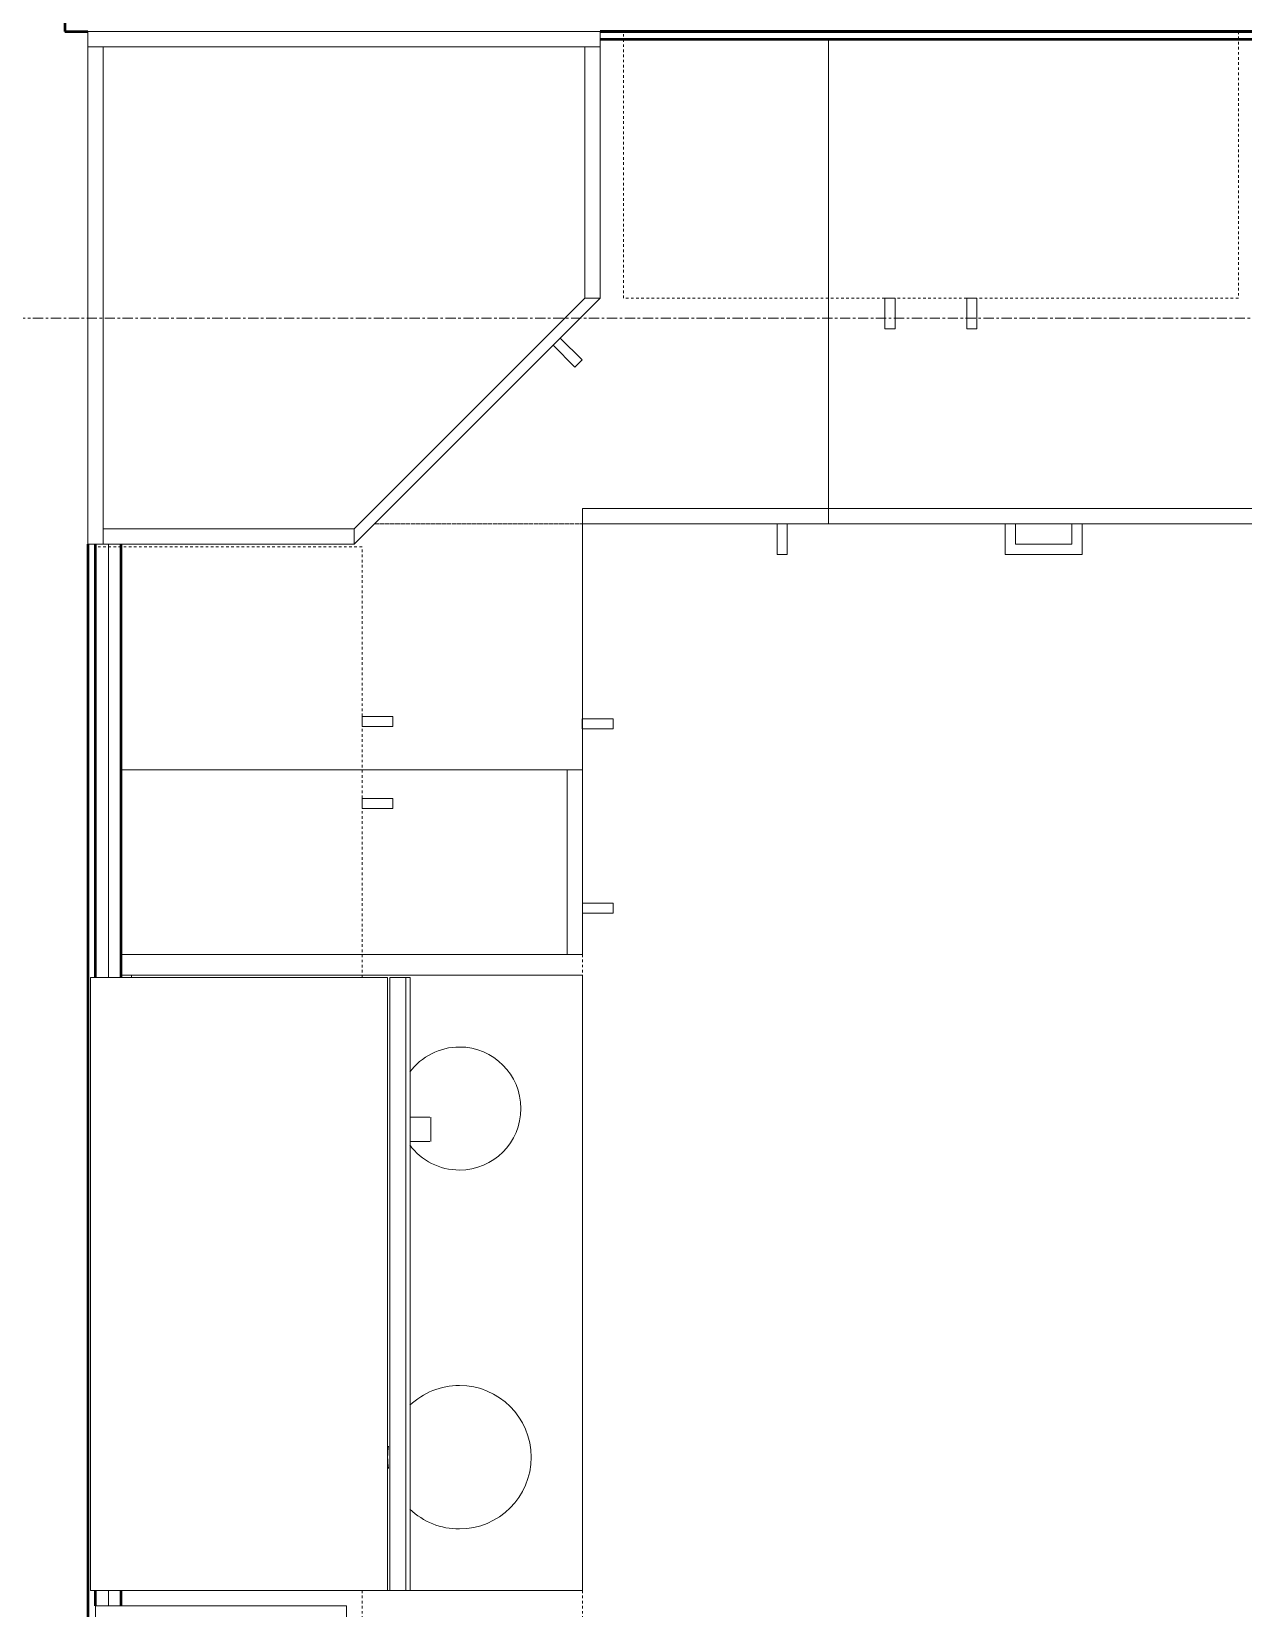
# Model space of a CAD drawing. Header units: inches. Extents: x -4266 to -1814, y 9706 to 12441.
# Drawn here: x -2935.7 to -2876.5, y 10104.3 to 10181.2 of the extents above; entities that cross this region are included whole.
import ezdxf

# ---------------------------------------------------------------- set-up
doc = ezdxf.new("R2010")
doc.units = ezdxf.units.IN
doc.header["$MEASUREMENT"] = 0
doc.linetypes.add('Dash', pattern=[0.25, 0.125, -0.125])
doc.linetypes.add('Grid Line 1_2_', pattern=[0.875, 0.5, -0.125, 0.125, -0.125])
for name, color, linetype, lineweight in [('A-WALL', 113, 'Continuous', 13), ('A-WALL-3', 250, 'Continuous', 50), ('I-WALL-3', 2, 'Continuous', 50), ('Q-CASE', 31, 'Continuous', 9), ('Q-CASE-2', 7, 'Continuous', 9), ('Q-CASE-4', 7, 'Dash', 9), ('Q-CASE-HDLN-1', 7, 'Dash', 9), ('Q-SPCQ-2', 7, 'Continuous', 9), ('S-GRID-1', 1, 'Grid Line 1_2_', 9)]:
    doc.layers.add(name, color=color, linetype=linetype, lineweight=lineweight)

msp = doc.modelspace()

# ---------------------------------------------------------------- linework, layer by layer
at = {"layer": 'A-WALL'}
for p, q in [((-2932.52374, 10135.03379), (-2932.52374, 10156.1644)), ((-2931.89874, 10135.03379), (-2931.89874, 10156.1644)), ((-2932.52374, 10104.4019), (-2932.52374, 10105.1519)), ((-2931.89874, 10104.4019), (-2931.89874, 10105.1519))]:
    msp.add_line(p, q, dxfattribs=at)
at = {"layer": 'A-WALL-3'}
for p, q in [((-2934.02654, 10185.9144), (-2934.02654, 10181.1644)), ((-2934.02654, 10181.1644), (-2932.90295, 10181.1644)), ((-2907.90295, 10181.1644), (-2782.68764, 10181.1644)), ((-2782.68764, 10181.1644), (-2907.90295, 10181.1644)), ((-2907.90295, 10180.7894), (-2782.68764, 10180.7894)), ((-2932.90295, 10156.1644), (-2932.90295, 10092.1519)), ((-2932.52795, 10135.03379), (-2932.52795, 10156.1644)), ((-2932.52795, 10104.4019), (-2932.52795, 10105.1519))]:
    msp.add_line(p, q, dxfattribs=at)
at = {"layer": 'I-WALL-3'}
for p, q in [((-2931.27374, 10135.03379), (-2931.27374, 10156.1644)), ((-2931.27374, 10104.4019), (-2931.27374, 10105.1519))]:
    msp.add_line(p, q, dxfattribs=at)
at = {"layer": 'Q-CASE'}
for p, q in [((-2919.90295, 10156.1644), (-2907.90295, 10168.1644)), ((-2908.65295, 10168.1644), (-2919.90295, 10156.9144)), ((-2907.90295, 10168.1644), (-2908.65295, 10168.1644)), ((-2919.90295, 10156.9144), (-2919.90295, 10156.1644))]:
    msp.add_line(p, q, dxfattribs=at)
at = {"layer": 'Q-CASE-2'}
for p, q in [((-2932.90295, 10181.1644), (-2932.90295, 10180.4144)), ((-2907.90295, 10181.1644), (-2932.90295, 10181.1644)), ((-2907.90295, 10180.4144), (-2907.90295, 10181.1644)), ((-2896.77654, 10157.9144), (-2896.77654, 10180.7894)), ((-2896.77654, 10180.7894), (-2896.77654, 10157.1644)), ((-2932.15295, 10180.4144), (-2932.90295, 10180.4144)), ((-2932.90295, 10180.4144), (-2932.90295, 10156.1644)), ((-2932.90295, 10180.4144), (-2907.90295, 10180.4144)), ((-2932.15295, 10180.4144), (-2932.15295, 10156.9144)), ((-2908.65295, 10180.4144), (-2932.15295, 10180.4144)), ((-2932.15295, 10156.1644), (-2932.15295, 10180.4144)), ((-2908.65295, 10168.1644), (-2908.65295, 10180.4144)), ((-2907.90295, 10180.4144), (-2908.65295, 10180.4144)), ((-2908.65295, 10180.4144), (-2908.65295, 10168.1644)), ((-2907.90295, 10168.1644), (-2907.90295, 10180.4144)), ((-2919.90295, 10156.9144), (-2908.65295, 10168.1644)), ((-2908.65295, 10168.1644), (-2907.90295, 10168.1644)), ((-2894.01499, 10168.1644), (-2893.52654, 10168.1644)), ((-2894.01499, 10168.1644), (-2894.01499, 10166.66514)), ((-2893.52654, 10166.66514), (-2893.52654, 10168.1644)), ((-2890.01499, 10168.1644), (-2889.52654, 10168.1644)), ((-2890.01499, 10168.1644), (-2890.01499, 10166.66514)), ((-2889.52654, 10166.66514), (-2889.52654, 10168.1644)), ((-2908.79553, 10165.15155), (-2909.85566, 10166.21168)), ((-2894.01499, 10166.66514), (-2893.52654, 10166.66514)), ((-2890.01499, 10166.66514), (-2889.52654, 10166.66514)), ((-2910.20104, 10165.8663), (-2909.14091, 10164.80617)), ((-2909.14091, 10164.80617), (-2908.79553, 10165.15155)), ((-2908.77654, 10157.9144), (-2908.77654, 10145.1644)), ((-2896.77654, 10157.9144), (-2908.77654, 10157.9144)), ((-2908.77654, 10157.9144), (-2908.77654, 10157.1644)), ((-2896.77654, 10157.9144), (-2896.77654, 10157.1644)), ((-2875.77654, 10157.9144), (-2896.77654, 10157.9144)), ((-2932.15295, 10156.9144), (-2919.90295, 10156.9144)), ((-2919.90295, 10156.9144), (-2932.15295, 10156.9144)), ((-2932.15295, 10156.9144), (-2932.15295, 10156.1644)), ((-2919.90295, 10156.1644), (-2919.90295, 10156.9144)), ((-2908.77654, 10157.1644), (-2908.77654, 10145.1644)), ((-2896.77654, 10157.1644), (-2908.77654, 10157.1644)), ((-2899.27654, 10157.1644), (-2898.7881, 10157.1644)), ((-2899.27654, 10157.1644), (-2899.27654, 10155.66514)), ((-2898.7881, 10155.66514), (-2898.7881, 10157.1644)), ((-2896.77654, 10157.1644), (-2875.77654, 10157.1644)), ((-2888.15154, 10157.1644), (-2887.65217, 10157.1644)), ((-2888.15154, 10157.1644), (-2888.15154, 10155.6644)), ((-2887.65217, 10156.16377), (-2887.65217, 10157.1644)), ((-2884.40154, 10157.1644), (-2884.90092, 10157.1644)), ((-2884.90092, 10157.1644), (-2884.90092, 10156.16377)), ((-2884.40154, 10155.6644), (-2884.40154, 10157.1644)), ((-2932.90295, 10156.1644), (-2932.15295, 10156.1644)), ((-2932.15295, 10156.1644), (-2919.90295, 10156.1644)), ((-2884.90092, 10156.16377), (-2887.65217, 10156.16377)), ((-2899.27654, 10155.66514), (-2898.7881, 10155.66514)), ((-2888.15154, 10155.6644), (-2884.40154, 10155.6644)), ((-2919.52795, 10147.28379), (-2919.52795, 10147.77223)), ((-2918.02869, 10147.77223), (-2919.52795, 10147.77223)), ((-2918.02869, 10147.28379), (-2918.02869, 10147.77223)), ((-2908.7806, 10147.1644), (-2908.7806, 10147.65284)), ((-2907.28135, 10147.65284), (-2908.7806, 10147.65284)), ((-2907.28135, 10147.1644), (-2907.28135, 10147.65284)), ((-2919.52795, 10147.28379), (-2918.02869, 10147.28379)), ((-2908.7806, 10147.1644), (-2907.28135, 10147.1644)), ((-2908.77654, 10145.1644), (-2931.27374, 10145.1644)), ((-2909.52654, 10145.1644), (-2931.27374, 10145.1644)), ((-2909.52654, 10145.1644), (-2908.77654, 10145.1644)), ((-2909.52654, 10136.1644), (-2909.52654, 10145.1644)), ((-2908.77654, 10145.1644), (-2908.77654, 10136.1644)), ((-2919.52795, 10143.28379), (-2919.52795, 10143.77223)), ((-2918.02869, 10143.77223), (-2919.52795, 10143.77223)), ((-2918.02869, 10143.28379), (-2918.02869, 10143.77223)), ((-2919.52795, 10143.28379), (-2918.02869, 10143.28379)), ((-2908.77654, 10138.17595), (-2908.77654, 10138.6644)), ((-2907.27729, 10138.6644), (-2908.77654, 10138.6644)), ((-2907.27729, 10138.17595), (-2907.27729, 10138.6644)), ((-2908.77654, 10138.17595), (-2907.27729, 10138.17595)), ((-2931.27374, 10136.1644), (-2909.52654, 10136.1644)), ((-2908.77654, 10136.1644), (-2909.52654, 10136.1644)), ((-2932.77654, 10135.03379), (-2918.28835, 10135.03379)), ((-2932.77654, 10135.03379), (-2932.77654, 10105.1519)), ((-2918.28835, 10135.03379), (-2918.28835, 10105.1519)), ((-2918.17024, 10105.1519), (-2918.17024, 10135.03379)), ((-2918.17024, 10135.03379), (-2917.38284, 10135.03379)), ((-2917.38284, 10135.03379), (-2917.1772, 10135.03379)), ((-2917.38284, 10105.1519), (-2917.38284, 10135.03379)), ((-2917.1772, 10105.1519), (-2917.1772, 10135.03379)), ((-2917.14176, 10128.23377), (-2916.22656, 10128.23377)), ((-2916.1774, 10127.04166), (-2916.1774, 10128.23377)), ((-2916.22656, 10127.04166), (-2917.14176, 10127.04166)), ((-2918.28835, 10105.1519), (-2932.77654, 10105.1519)), ((-2917.38284, 10105.1519), (-2918.17024, 10105.1519)), ((-2917.1772, 10105.1519), (-2917.38284, 10105.1519)), ((-2920.27795, 10104.4019), (-2932.52795, 10104.4019)), ((-2932.52795, 10104.4019), (-2932.52795, 10093.9019)), ((-2920.27795, 10099.6519), (-2920.27795, 10104.4019))]:
    msp.add_line(p, q, dxfattribs=at)
at = {"layer": 'Q-CASE-4'}
for p, q in [((-2906.77654, 10168.1644), (-2906.77654, 10181.1644)), ((-2906.77654, 10181.1644), (-2876.77654, 10181.1644)), ((-2876.77654, 10181.1644), (-2876.77654, 10168.1644)), ((-2876.77654, 10168.1644), (-2906.77654, 10168.1644)), ((-2919.52795, 10156.03379), (-2932.52795, 10156.03379)), ((-2932.52795, 10156.03379), (-2932.52795, 10135.03379)), ((-2919.52795, 10135.03379), (-2919.52795, 10156.03379)), ((-2932.52795, 10135.03379), (-2919.52795, 10135.03379)), ((-2932.52795, 10093.1519), (-2932.52795, 10105.1519)), ((-2932.52795, 10105.1519), (-2919.52795, 10105.1519)), ((-2919.52795, 10105.1519), (-2919.52795, 10093.1519))]:
    msp.add_line(p, q, dxfattribs=at)
at = {"layer": 'Q-CASE-HDLN-1'}
for p, q in [((-2782.68764, 10157.1644), (-2918.90295, 10157.1644)), ((-2918.90295, 10157.1644), (-2908.77654, 10157.1644)), ((-2908.77654, 10157.1644), (-2908.77654, 10135.1519)), ((-2908.77654, 10105.1519), (-2908.77654, 10099.6519))]:
    msp.add_line(p, q, dxfattribs=at)
at = {"layer": 'Q-SPCQ-2'}
for p, q in [((-2908.77654, 10135.1519), (-2931.27374, 10135.1519)), ((-2930.77654, 10135.03379), (-2930.77654, 10135.1519)), ((-2908.77654, 10105.1519), (-2908.77654, 10135.1519)), ((-2918.28835, 10105.1519), (-2918.17024, 10105.1519)), ((-2917.1772, 10105.1519), (-2908.77654, 10105.1519))]:
    msp.add_line(p, q, dxfattribs=at)
for centre, radius, start, end in [((-2914.77654, 10128.6519), 3, 90, 143.8773135), ((-2914.77654, 10128.6519), 3, 270, 90), ((-2914.77654, 10128.6519), 3, 216.1226865, 270), ((-2914.77654, 10111.6519), 3.5, 90, 133.6121302), ((-2914.77654, 10111.6519), 3.5, 270, 90), ((-2914.77654, 10111.6519), 3.5, 171.0227551, 188.9772449), ((-2914.77654, 10111.6519), 3.5, 226.4341229, 270)]:
    msp.add_arc(centre, radius, start, end, dxfattribs=at)
at = {"layer": 'S-GRID-1'}
msp.add_line((-1814.20638, 10167.1894), (-4168.71446, 10167.1894), dxfattribs=at)

doc.saveas('drawing.dxf')
